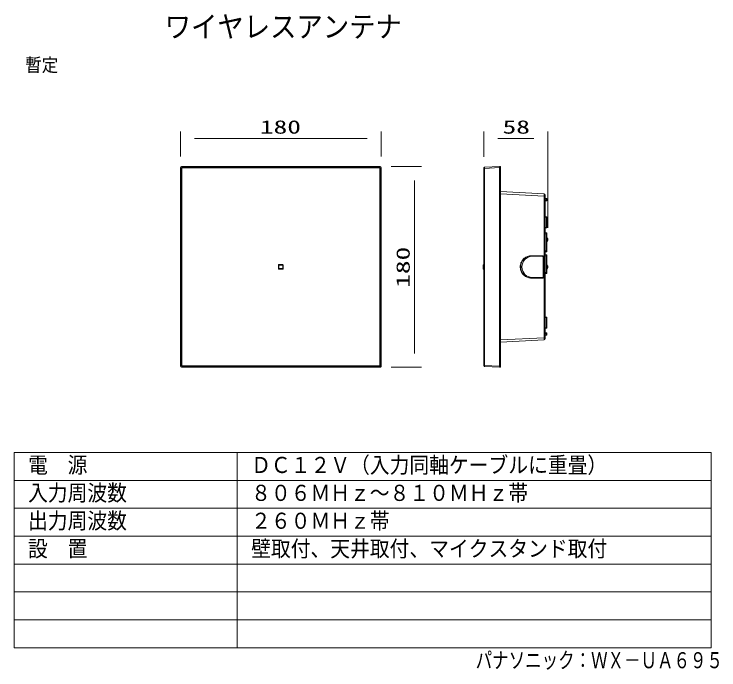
# Model space of a CAD drawing. Units: millimetres on the paper. Extents: x -62 to 64, y -58 to 59.
import ezdxf
from ezdxf.enums import TextEntityAlignment as Align

# ---------------------------------------------------------------- set-up
doc = ezdxf.new("R2010")
doc.units = ezdxf.units.MM
for name, color, linetype in [('0-0_相当品', 4, 'Continuous'), ('0-2_MOJI1', 7, 'Continuous'), ('0-6_TOUROKU', 4, 'Continuous')]:
    doc.layers.add(name, color=color, linetype=linetype)
for name, color, linetype, lineweight in [('0-1_WAKU', 4, 'Continuous', 9), ('0-3_GAIKEI', 7, 'Continuous', 9), ('0-4_SUNPO', 7, 'Continuous', 9)]:
    doc.layers.add(name, color=color, linetype=linetype, lineweight=lineweight)
doc.styles.add('ＭＳ ゴシック', font='')
doc.styles.get('ＭＳ ゴシック').set_extended_font_data('MS Gothic')

msp = doc.modelspace()

# ---------------------------------------------------------------- linework, layer by layer
at = {"layer": '0-1_WAKU', "color": 3}
for p, q in [((-22.5, -54.467), (-22.5, -19.467)), ((62.5, -54.467), (62.5, -19.467)), ((-62.5, -54.467), (62.5, -54.467))]:
    msp.add_line(p, q, dxfattribs=at)
at = {"layer": '0-1_WAKU'}
for p, q in [((-62.5, -24.467), (62.5, -24.467)), ((-62.5, -29.467), (62.5, -29.467)), ((-62.5, -34.467), (62.5, -34.467)), ((-62.5, -39.467), (62.5, -39.467)), ((-62.5, -44.467), (62.5, -44.467)), ((-62.5, -49.467), (62.5, -49.467))]:
    msp.add_line(p, q, dxfattribs=at)
at = {"layer": '0-1_WAKU', "color": 3}
msp.add_lwpolyline([(62.5, -19.467), (-62.5, -19.467), (-62.5, -54.467)], dxfattribs=at)
at = {"layer": '0-3_GAIKEI'}
for p, q in [((-32.682, 31.596), (-32.682, -4.004)), ((-32.482, 31.796), (-32.34, 31.654)), ((-32.34, 31.554), (-32.34, 31.654)), ((-32.34, 31.654), (2.977, 31.654)), ((2.977, 31.554), (2.977, 31.654)), ((3.318, 31.596), (3.177, 31.454)), ((3.318, -4.004), (3.318, 31.596)), ((24.536, 31.796), (21.831, 31.654)), ((24.536, 31.596), (21.831, 31.454)), ((24.536, 31.796), (24.536, -4.204)), ((24.536, 31.786), (24.66, 31.779)), ((24.736, -4.108), (24.736, 31.7)), ((-32.44, 31.454), (-32.54, 31.454)), ((-32.44, 31.454), (-32.44, -3.863)), ((-32.34, 31.554), (2.977, 31.554)), ((3.077, 31.454), (3.177, 31.454)), ((3.077, -3.863), (3.077, 31.454)), ((21.736, 31.554), (21.736, -3.962)), ((21.736, 31.454), (21.831, 31.454)), ((24.536, 31.586), (24.66, 31.58)), ((24.66, 31.58), (24.66, -3.988)), ((24.736, 31.58), (24.66, 31.58)), ((24.736, 27.296), (32.546, 26.887)), ((24.736, 26.897), (32.546, 26.487)), ((32.736, 26.687), (32.736, 0.905)), ((32.546, 26.487), (32.546, 1.105)), ((32.736, 26.487), (32.546, 26.487)), ((32.736, 26.052), (32.979, 26.039)), ((32.736, 25.952), (32.979, 25.939)), ((32.736, 25.72), (32.979, 25.733)), ((32.736, 25.62), (32.979, 25.633)), ((32.979, 25.939), (33.036, 25.939)), ((32.979, 25.733), (33.036, 25.733)), ((33.036, 25.979), (33.036, 25.693)), ((32.736, 25.043), (32.733, 25.038)), ((32.733, 25.038), (32.733, 19.906)), ((32.736, 22.812), (32.979, 22.799)), ((33.036, 22.699), (32.979, 22.699)), ((33.036, 20.853), (33.036, 22.739)), ((32.736, 20.88), (32.979, 20.893)), ((33.036, 20.893), (32.979, 20.893)), ((32.736, 19.899), (32.733, 19.906)), ((32.736, 19.896), (32.941, 19.885)), ((32.736, 19.696), (32.941, 19.686)), ((33.036, 19.686), (32.941, 19.686)), ((32.941, 16.706), (32.941, 19.686)), ((33.036, 19.785), (33.036, 16.607)), ((33.17, 18.808), (33.036, 19.088)), ((33.16, 18.782), (33.036, 19.041)), ((33.036, 18.351), (33.16, 18.61)), ((33.036, 18.304), (33.17, 18.584)), ((33.16, 18.61), (33.16, 18.782)), ((33.16, 18.782), (33.176, 18.782)), ((32.736, 16.696), (32.941, 16.706)), ((32.736, 16.496), (32.941, 16.507)), ((32.736, 15.996), (32.941, 15.985)), ((32.736, 15.796), (32.941, 15.786)), ((33.036, 15.786), (32.941, 15.786)), ((32.941, 12.806), (32.941, 15.786)), ((33.036, 15.885), (33.036, 12.707)), ((21.673, 14.098), (21.576, 14.094)), ((21.576, 13.498), (21.576, 14.094)), ((21.736, 14.197), (21.671, 14.194)), ((21.673, 14.098), (21.736, 14.098)), ((21.673, 14.098), (21.673, 13.494)), ((33.17, 13.908), (33.036, 14.188)), ((33.16, 13.882), (33.036, 14.141)), ((21.673, 13.494), (21.576, 13.498)), ((21.736, 13.395), (21.671, 13.398)), ((21.673, 13.494), (21.736, 13.494)), ((32.736, 12.796), (32.941, 12.806)), ((33.036, 13.451), (33.16, 13.71)), ((33.036, 13.404), (33.17, 13.684)), ((33.16, 13.71), (33.16, 13.882)), ((33.16, 13.882), (33.176, 13.882)), ((32.736, 12.596), (32.941, 12.607)), ((32.736, 7.143), (32.733, 7.138)), ((32.733, 7.138), (32.733, 2.106)), ((32.736, 4.801), (32.977, 4.797)), ((32.736, 4.701), (32.977, 4.697)), ((32.977, 2.895), (32.977, 4.697)), ((32.977, 4.697), (33.036, 4.697)), ((33.036, 4.737), (33.036, 2.855)), ((32.736, 2.891), (32.977, 2.895)), ((32.736, 2.791), (32.977, 2.795)), ((32.977, 2.895), (33.036, 2.895)), ((32.736, 2.099), (32.733, 2.106)), ((32.736, 1.972), (32.979, 1.959)), ((32.736, 1.872), (32.979, 1.859)), ((32.736, 1.64), (32.979, 1.653)), ((32.736, 1.54), (32.979, 1.553)), ((32.979, 1.653), (32.979, 1.859)), ((32.979, 1.859), (33.036, 1.859)), ((32.979, 1.653), (33.036, 1.653)), ((33.036, 1.899), (33.036, 1.613)), ((24.736, 0.695), (32.546, 1.105)), ((24.736, 0.296), (32.546, 0.705)), ((32.736, 1.105), (32.546, 1.105)), ((-32.682, -4.004), (-32.54, -3.863)), ((-32.44, -3.863), (-32.54, -3.863)), ((-32.34, -3.962), (-32.34, -4.062)), ((2.977, -3.962), (-32.34, -3.962)), ((2.977, -4.062), (-32.34, -4.062)), ((2.977, -3.962), (2.977, -4.062)), ((3.119, -4.204), (2.977, -4.062)), ((3.077, -3.863), (3.177, -3.863)), ((24.536, -4.204), (21.831, -4.062)), ((24.536, -3.994), (24.66, -3.988)), ((24.536, -4.194), (24.66, -4.188)), ((24.736, -3.988), (24.66, -3.988))]:
    msp.add_line(p, q, dxfattribs=at)
at = {"layer": '0-3_GAIKEI', "color": 4}
for p, q in [((30.247, 15.799), (32.335, 15.799)), ((30.247, 15.799), (30.331, 15.796)), ((32.328, 15.796), (30.331, 15.796)), ((30.432, 15.696), (32.132, 15.696)), ((32.328, 15.796), (32.335, 15.799)), ((32.328, 15.796), (32.328, 15.537)), ((32.332, 15.496), (32.332, 12.096)), ((32.335, 15.799), (32.335, 11.793)), ((-15.112, 14.106), (-15.112, 13.486)), ((-15.112, 14.106), (-15.104, 14.098)), ((-15.053, 14.098), (-15.104, 14.098)), ((-15.104, 13.494), (-15.104, 14.098)), ((-15.053, 13.494), (-15.053, 14.098)), ((-15.012, 14.206), (-14.352, 14.206)), ((-15.012, 14.206), (-15.004, 14.198)), ((-14.352, 14.206), (-14.359, 14.198)), ((-14.311, 14.098), (-14.26, 14.098)), ((-14.311, 14.098), (-14.311, 13.494)), ((-14.252, 14.106), (-14.26, 14.098)), ((-14.26, 14.098), (-14.26, 13.494)), ((-14.252, 13.486), (-14.252, 14.106)), ((-15.112, 13.486), (-15.104, 13.494)), ((-15.053, 13.494), (-15.104, 13.494)), ((-15.012, 13.386), (-15.004, 13.394)), ((-14.352, 13.386), (-15.012, 13.386)), ((-14.352, 13.386), (-14.359, 13.394)), ((-14.311, 13.494), (-14.26, 13.494)), ((-14.252, 13.486), (-14.26, 13.494)), ((30.247, 11.793), (30.331, 11.796)), ((32.328, 11.796), (30.331, 11.796)), ((30.432, 11.896), (32.132, 11.896)), ((32.328, 12.055), (32.328, 11.796)), ((32.328, 11.796), (32.335, 11.793))]:
    msp.add_line(p, q, dxfattribs=at)
at = {"layer": '0-3_GAIKEI'}
for points in [[(-32.682, 31.596), (-32.54, 31.454), (-32.54, -3.863)], [(-32.482, 31.796), (3.119, 31.796), (2.977, 31.654)], [(21.831, 31.654), (21.831, 31.654), (21.83, 31.654), (21.83, 31.651), (21.829, 31.628), (21.831, 31.454)], [(24.66, 31.58), (24.662, 31.759), (24.661, 31.777), (24.66, 31.779), (24.66, 31.779)], [(3.318, -4.004), (3.177, -3.863), (3.177, 31.454)], [(24.536, -4.004), (21.831, -3.863), (21.831, 31.454)], [(32.546, 26.887), (32.547, 26.887), (32.547, 26.886), (32.547, 26.886), (32.548, 26.88), (32.55, 26.833), (32.551, 26.736), (32.546, 26.487)], [(32.979, 26.039), (32.979, 26.039), (32.98, 26.038), (32.98, 26.03), (32.979, 25.939), (32.979, 25.733)], [(32.979, 25.733), (32.98, 25.643), (32.98, 25.635), (32.979, 25.634), (32.979, 25.633), (32.979, 25.633)], [(32.979, 22.699), (32.98, 22.789), (32.98, 22.797), (32.979, 22.798), (32.979, 22.799), (32.979, 22.799)], [(32.736, 22.712), (32.979, 22.699), (32.979, 20.893)], [(32.736, 20.78), (32.979, 20.793), (32.979, 20.793), (32.98, 20.794), (32.98, 20.802), (32.979, 20.893)], [(32.941, 19.885), (32.941, 19.885), (32.941, 19.885), (32.942, 19.882), (32.943, 19.859), (32.941, 19.686)], [(33.16, 18.61), (33.176, 18.61), (33.176, 18.782)], [(33.036, 16.706), (32.941, 16.706), (32.943, 16.576), (32.942, 16.511), (32.942, 16.508), (32.942, 16.507), (32.941, 16.507), (32.941, 16.507)], [(32.941, 15.985), (32.941, 15.985), (32.941, 15.985), (32.942, 15.982), (32.943, 15.959), (32.941, 15.786)], [(33.036, 12.806), (32.941, 12.806), (32.943, 12.676), (32.942, 12.611), (32.942, 12.608), (32.942, 12.607), (32.941, 12.607), (32.941, 12.607)], [(33.16, 13.71), (33.176, 13.71), (33.176, 13.882)], [(32.979, 1.959), (32.979, 1.959), (32.98, 1.958), (32.98, 1.95), (32.979, 1.859)], [(32.979, 1.653), (32.98, 1.563), (32.98, 1.555), (32.979, 1.554), (32.979, 1.553), (32.979, 1.553)], [(32.546, 1.105), (32.551, 0.843), (32.55, 0.746), (32.548, 0.713), (32.547, 0.708), (32.547, 0.706), (32.547, 0.706), (32.547, 0.705), (32.546, 0.705)], [(3.119, -4.204), (-32.482, -4.204), (-32.34, -4.062)], [(21.736, -3.863), (21.831, -3.863), (21.829, -3.993), (21.83, -4.058), (21.83, -4.061), (21.83, -4.062), (21.831, -4.062), (21.831, -4.062)], [(24.66, -4.188), (24.66, -4.187), (24.661, -4.184), (24.662, -4.159), (24.66, -3.988)]]:
    msp.add_lwpolyline(points, dxfattribs=at)
at = {"layer": '0-3_GAIKEI', "color": 4}
msp.add_lwpolyline([(30.247, 15.799), (30.075, 15.791), (29.904, 15.769), (29.735, 15.732), (29.571, 15.681), (29.411, 15.616), (29.258, 15.537), (29.112, 15.445), (28.974, 15.341), (28.846, 15.226), (28.728, 15.099), (28.622, 14.964), (28.527, 14.819), (28.445, 14.667), (28.377, 14.509), (28.323, 14.345), (28.283, 14.177), (28.257, 14.006), (28.247, 13.834), (28.251, 13.661), (28.27, 13.49), (28.304, 13.32), (28.352, 13.154), (28.414, 12.993), (28.49, 12.838), (28.579, 12.69), (28.68, 12.551), (28.793, 12.42), (28.917, 12.3), (29.05, 12.191), (29.193, 12.094), (29.337, 12.012), (29.488, 11.943), (29.643, 11.886), (29.803, 11.843), (29.966, 11.813), (30.106, 11.798), (30.247, 11.793), (32.335, 11.793)], dxfattribs=at)
at = {"layer": '0-3_GAIKEI'}
for centre, radius, start, end in [((-32.482, 31.596), 0.2, 90, 180), ((-32.34, 31.454), 0.2, 90, 180), ((2.977, 31.454), 0.2, 0, 90), ((3.119, 31.596), 0.2, 0, 90), ((21.836, 31.554), 0.1, 93, 180), ((24.656, 31.7), 0.08, 0, 87), ((-32.34, 31.455), 0.0998, 90, 180), ((2.977, 31.455), 0.0998, 0, 90), ((32.536, 26.687), 0.2, 0, 87), ((32.976, 25.979), 0.06, 0, 87), ((32.976, 25.693), 0.06, 273, 0), ((32.976, 22.739), 0.06, 0, 87), ((32.976, 20.853), 0.06, 273, 0), ((32.936, 19.785), 0.1, 0, 87), ((33.116, 18.782), 0.06, 0, 25.64101), ((33.116, 18.61), 0.06, 334.35899, 0), ((32.936, 16.607), 0.1, 273, 0), ((32.936, 15.885), 0.1, 0, 87), ((21.676, 14.094), 0.1, 93, 180), ((33.116, 13.882), 0.06, 0, 25.64101), ((21.676, 13.498), 0.1, 180, 267), ((32.936, 12.707), 0.1, 273, 0), ((33.116, 13.71), 0.06, 334.35899, 0), ((30.088, 4.755), 2.889, 358.8462, 0.82895), ((32.976, 4.737), 0.06, 0, 89), ((30.088, 2.837), 2.889, 359.17105, 1.1538), ((32.976, 2.855), 0.06, 271, 0), ((32.976, 1.899), 0.06, 0, 87), ((32.976, 1.613), 0.06, 273, 0), ((32.536, 0.905), 0.2, 273, 0), ((-32.482, -4.004), 0.2, 180, 270), ((-32.34, -3.862), 0.2, 180, 270), ((-32.34, -3.863), 0.0998, 180, 270), ((2.977, -3.862), 0.2, 270, 0), ((2.977, -3.863), 0.0998, 270, 0), ((3.119, -4.004), 0.2, 270, 288.19358), ((3.119, -4.004), 0.2, 288.18963, 341.81038), ((3.118, -4.004), 0.2, 341.80644, 0), ((21.836, -3.962), 0.1, 180, 267), ((24.656, -4.108), 0.08, 273, 0)]:
    msp.add_arc(centre, radius, start, end, dxfattribs=at)
at = {"layer": '0-3_GAIKEI', "color": 4}
for centre, radius, start, end in [((-15.012, 14.106), 0.0998, 90, 180), ((-14.682, 29.795), 15.702, 268.64578, 271.35423), ((-14.682, 26.036), 11.842, 268.44061, 271.55939), ((-14.351, 14.106), 0.0998, 0, 90), ((-15.012, 13.486), 0.0998, 180, 270), ((-14.682, -2.203), 15.702, 88.64577, 91.35422), ((-14.682, 1.556), 11.842, 88.44061, 91.55939), ((-14.351, 13.486), 0.0998, 270, 0)]:
    msp.add_arc(centre, radius, start, end, dxfattribs=at)
at = {"layer": '0-3_GAIKEI'}
for centre, major_axis, ratio, start_param, end_param in [((31.7, 26.731), (-0.01, -0.2), 0.742688, 3.1311921, 3.1415927), ((32.485, 26.69), (-0.01, -0.2), 0.742688, 3.1309054, 3.1415927), ((33.116, 18.782), (0.0541, 0.026), 0.424465, 5.4364632, 6.2831853), ((33.116, 18.61), (0.0541, -0.026), 0.424465, 0, 0.8467221), ((21.76, 14.098), (0.0052, -0.0999), 0.87241, 3.3603834, 4.6666997), ((33.116, 13.882), (0.0541, 0.026), 0.424465, 5.4364632, 6.2831853), ((21.76, 13.494), (-0.0052, -0.0999), 0.87241, 4.7580782, 6.0643946), ((33.116, 13.71), (0.0541, -0.026), 0.424465, 0, 0.8467221)]:
    msp.add_ellipse(centre, major_axis=major_axis, ratio=ratio, start_param=start_param, end_param=end_param, dxfattribs=at)
at = {"layer": '0-3_GAIKEI', "color": 4}
for centre, major_axis, ratio, start_param, end_param in [((30.331, 13.796), (0, -2), 0.99863, 3.1415927, 6.2831853), ((30.432, 13.796), (0, -1.9), 0.99863, 3.1415927, 6.2831853), ((30.435, 13.796), (0, -1.9), 0.99863, 3.1415927, 6.2831853), ((32.132, 15.496), (0, -0.2), 0.99863, 1.5707963, 3.1415927), ((-15.004, 14.098), (-0.0707, -0.0707), 0.997265, 3.9283603, 5.4964176), ((-15.004, 14.098), (-0.0029, -0.1), 0.488105, 3.201593, 4.7267001), ((-14.359, 14.098), (0.0029, -0.1), 0.488105, 1.5564853, 3.0815923), ((-14.359, 14.098), (-0.0707, 0.0707), 0.997265, 3.9283603, 5.4964176), ((-15.004, 13.494), (0.0707, -0.0707), 0.997265, 3.9283603, 5.4964176), ((-15.004, 13.494), (-0.0029, 0.1), 0.488105, 1.5564853, 3.0815923), ((-14.359, 13.494), (-0.0029, -0.1), 0.488105, 0.0600003, 1.5851074), ((-14.359, 13.494), (0.0707, 0.0707), 0.997265, 3.9283603, 5.4964176), ((32.132, 12.096), (0, -0.2), 0.99863, 6.2831853, 7.8539816)]:
    msp.add_ellipse(centre, major_axis=major_axis, ratio=ratio, start_param=start_param, end_param=end_param, dxfattribs=at)
at = {"layer": '0-4_SUNPO'}
for p, q in [((-32.682, 33.596), (-32.682, 38.046)), ((3.318, 33.596), (3.318, 38.046)), ((21.736, 33.554), (21.736, 38.046)), ((33.174, 20.796), (33.174, 38.046)), ((-30.182, 36.796), (0.818, 36.796)), ((24.236, 36.796), (30.674, 36.796)), ((5.119, 31.796), (10.568, 31.796)), ((9.318, 29.296), (9.318, -1.704)), ((5.119, -4.204), (10.568, -4.204))]:
    msp.add_line(p, q, dxfattribs=at)

# ---------------------------------------------------------------- texts
at = {"layer": '0-0_相当品', "style": 'ＭＳ ゴシック', "width": 0.75}
msp.add_text('パナソニック：ＷＸ－ＵＡ６９５', height=2.889, dxfattribs=at).set_placement((20.26, -59.022), align=Align.BOTTOM_LEFT)
at = {"layer": '0-2_MOJI1', "style": 'ＭＳ ゴシック', "width": 0.9}
for s, height, p in [('ワイヤレスアンテナ', 3.849, (-35.5, 53.793)), ('電\u3000源', 2.889, (-60, -24.022)), ('ＤＣ１２Ｖ（入力同軸ケーブルに重畳）', 2.889, (-20, -24.022)), ('入力周波数', 2.889, (-60, -29.022)), ('８０６ＭＨｚ～８１０ＭＨｚ帯', 2.889, (-20, -29.022)), ('出力周波数', 2.889, (-60, -34.022)), ('２６０ＭＨｚ帯', 2.889, (-20, -34.022)), ('設\u3000置', 2.889, (-60, -39.022)), ('壁取付、天井取付、マイクスタンド取付', 2.889, (-20, -39.022))]:
    msp.add_text(s, height=height, dxfattribs=at).set_placement(p, align=Align.BOTTOM_LEFT)
at = {"layer": '0-4_SUNPO', "style": 'ＭＳ ゴシック', "width": 1.5}
for s, p in [('180', (-18.432, 36.958)), ('58', (25.074, 36.958))]:
    msp.add_text(s, height=2.405, dxfattribs=at).set_placement(p, align=Align.BOTTOM_LEFT)
msp.add_text('180', height=2.405, rotation=90, dxfattribs=at).set_placement((9.156, 10.046), align=Align.BOTTOM_LEFT)
at = {"layer": '0-6_TOUROKU', "style": 'ＭＳ ゴシック', "width": 0.9}
msp.add_text('暫定', height=2.405, dxfattribs=at).set_placement((-60.5, 48.071), align=Align.BOTTOM_LEFT)

doc.saveas('drawing.dxf')
